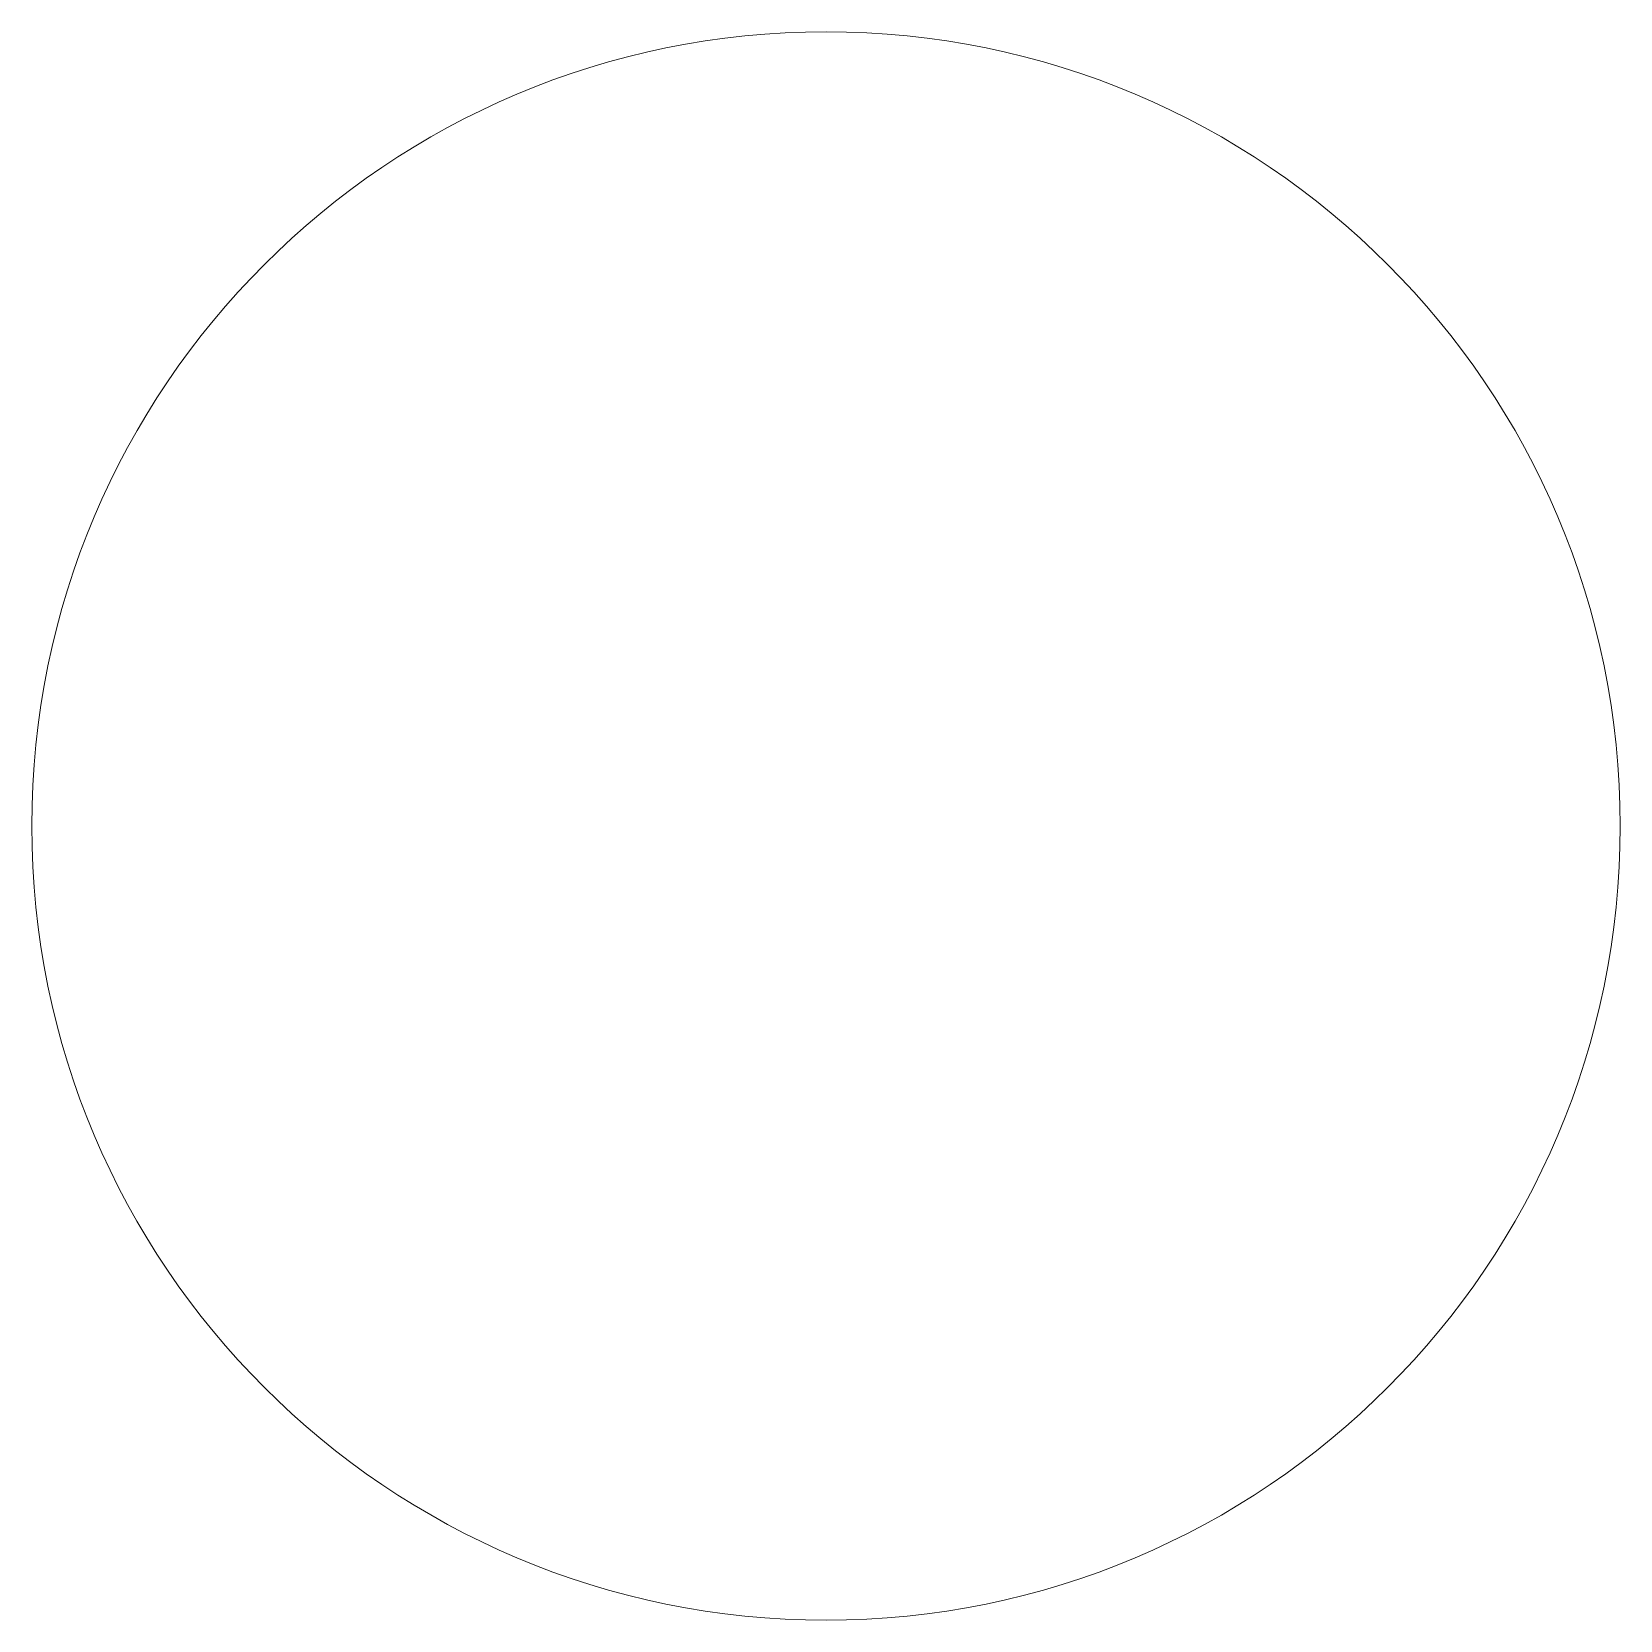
# Model space of a CAD drawing. Header units: millimetres. Extents: x -288 to 276, y -577 to 587.
# Drawn here: x 216.76 to 236.76, y 403.05 to 423.05 of the extents above; entities that cross this region are included whole.
import ezdxf

# ---------------------------------------------------------------- set-up
doc = ezdxf.new("R2010")
doc.units = ezdxf.units.MM
doc.header["$MEASUREMENT"] = 0
doc.layers.add('3mm Endcaps', color=7, linetype='Continuous')

msp = doc.modelspace()

# ---------------------------------------------------------------- linework, layer by layer
at = {"layer": '3mm Endcaps', "color": 230, "lineweight": 9}
msp.add_open_spline([(236.7561, 413.0516), (236.7561, 413.0516), (236.7529, 413.3098), (236.7529, 413.3098), (236.7529, 413.3098), (236.7529, 413.3098), (236.7431, 413.5663), (236.7431, 413.5663), (236.7431, 413.5663), (236.7431, 413.5663), (236.727, 413.8211), (236.727, 413.8211), (236.727, 413.8211), (236.727, 413.8211), (236.7045, 414.0741), (236.7045, 414.0741), (236.7045, 414.0741), (236.7045, 414.0741), (236.6758, 414.3253), (236.6758, 414.3253), (236.6758, 414.3253), (236.6758, 414.3253), (236.6409, 414.5746), (236.6409, 414.5746), (236.6409, 414.5746), (236.6409, 414.5746), (236.6, 414.8218), (236.6, 414.8218), (236.6, 414.8218), (236.6, 414.8218), (236.553, 415.067), (236.553, 415.067), (236.553, 415.067), (236.553, 415.067), (236.5001, 415.31), (236.5001, 415.31), (236.5001, 415.31), (236.5001, 415.31), (236.4413, 415.5508), (236.4413, 415.5508), (236.4413, 415.5508), (236.4413, 415.5508), (236.3768, 415.7893), (236.3768, 415.7893), (236.3768, 415.7893), (236.3768, 415.7893), (236.3066, 416.0254), (236.3066, 416.0254), (236.3066, 416.0254), (236.3066, 416.0254), (236.2307, 416.259), (236.2307, 416.259), (236.2307, 416.259), (236.2307, 416.259), (236.1494, 416.49), (236.1494, 416.49), (236.1494, 416.49), (236.1494, 416.49), (236.0625, 416.7184), (236.0625, 416.7184), (236.0625, 416.7184), (236.0625, 416.7184), (235.9703, 416.9441), (235.9703, 416.9441), (235.9703, 416.9441), (235.9703, 416.9441), (235.8728, 417.167), (235.8728, 417.167), (235.8728, 417.167), (235.8728, 417.167), (235.7701, 417.3871), (235.7701, 417.3871), (235.7701, 417.3871), (235.7701, 417.3871), (235.6622, 417.6042), (235.6622, 417.6042), (235.6622, 417.6042), (235.6622, 417.6042), (235.5492, 417.8183), (235.5492, 417.8183), (235.5492, 417.8183), (235.5492, 417.8183), (235.4313, 418.0292), (235.4313, 418.0292), (235.4313, 418.0292), (235.4313, 418.0292), (235.3084, 418.237), (235.3084, 418.237), (235.3084, 418.237), (235.3084, 418.237), (235.1808, 418.4416), (235.1808, 418.4416), (235.1808, 418.4416), (235.1808, 418.4416), (235.0483, 418.6428), (235.0483, 418.6428), (235.0483, 418.6428), (235.0483, 418.6428), (234.9112, 418.8405), (234.9112, 418.8405), (234.9112, 418.8405), (234.9112, 418.8405), (234.7695, 419.0348), (234.7695, 419.0348), (234.7695, 419.0348), (234.7695, 419.0348), (234.6233, 419.2255), (234.6233, 419.2255), (234.6233, 419.2255), (234.6233, 419.2255), (234.4727, 419.4126), (234.4727, 419.4126), (234.4727, 419.4126), (234.4727, 419.4126), (234.3177, 419.5959), (234.3177, 419.5959), (234.3177, 419.5959), (234.3177, 419.5959), (234.1584, 419.7754), (234.1584, 419.7754), (234.1584, 419.7754), (234.1584, 419.7754), (233.9949, 419.9511), (233.9949, 419.9511), (233.9949, 419.9511), (233.9949, 419.9511), (233.8272, 420.1227), (233.8272, 420.1227), (233.8272, 420.1227), (233.8272, 420.1227), (233.6556, 420.2904), (233.6556, 420.2904), (233.6556, 420.2904), (233.6556, 420.2904), (233.48, 420.4538), (233.48, 420.4538), (233.48, 420.4538), (233.48, 420.4538), (233.3004, 420.6131), (233.3004, 420.6131), (233.3004, 420.6131), (233.3004, 420.6131), (233.1171, 420.7682), (233.1171, 420.7682), (233.1171, 420.7682), (233.1171, 420.7682), (232.9301, 420.9188), (232.9301, 420.9188), (232.9301, 420.9188), (232.9301, 420.9188), (232.7394, 421.065), (232.7394, 421.065), (232.7394, 421.065), (232.7394, 421.065), (232.5451, 421.2067), (232.5451, 421.2067), (232.5451, 421.2067), (232.5451, 421.2067), (232.3473, 421.3438), (232.3473, 421.3438), (232.3473, 421.3438), (232.3473, 421.3438), (232.1461, 421.4763), (232.1461, 421.4763), (232.1461, 421.4763), (232.1461, 421.4763), (231.9416, 421.6039), (231.9416, 421.6039), (231.9416, 421.6039), (231.9416, 421.6039), (231.7338, 421.7268), (231.7338, 421.7268), (231.7338, 421.7268), (231.7338, 421.7268), (231.5228, 421.8447), (231.5228, 421.8447), (231.5228, 421.8447), (231.5228, 421.8447), (231.3087, 421.9577), (231.3087, 421.9577), (231.3087, 421.9577), (231.3087, 421.9577), (231.0916, 422.0656), (231.0916, 422.0656), (231.0916, 422.0656), (231.0916, 422.0656), (230.8716, 422.1683), (230.8716, 422.1683), (230.8716, 422.1683), (230.8716, 422.1683), (230.6487, 422.2658), (230.6487, 422.2658), (230.6487, 422.2658), (230.6487, 422.2658), (230.423, 422.358), (230.423, 422.358), (230.423, 422.358), (230.423, 422.358), (230.1946, 422.4449), (230.1946, 422.4449), (230.1946, 422.4449), (230.1946, 422.4449), (229.9635, 422.5262), (229.9635, 422.5262), (229.9635, 422.5262), (229.9635, 422.5262), (229.7299, 422.6021), (229.7299, 422.6021), (229.7299, 422.6021), (229.7299, 422.6021), (229.4938, 422.6723), (229.4938, 422.6723), (229.4938, 422.6723), (229.4938, 422.6723), (229.2554, 422.7368), (229.2554, 422.7368), (229.2554, 422.7368), (229.2554, 422.7368), (229.0146, 422.7956), (229.0146, 422.7956), (229.0146, 422.7956), (229.0146, 422.7956), (228.7716, 422.8485), (228.7716, 422.8485), (228.7716, 422.8485), (228.7716, 422.8485), (228.5264, 422.8955), (228.5264, 422.8955), (228.5264, 422.8955), (228.5264, 422.8955), (228.2791, 422.9364), (228.2791, 422.9364), (228.2791, 422.9364), (228.2791, 422.9364), (228.0299, 422.9713), (228.0299, 422.9713), (228.0299, 422.9713), (228.0299, 422.9713), (227.7787, 423), (227.7787, 423), (227.7787, 423), (227.7787, 423), (227.5256, 423.0225), (227.5256, 423.0225), (227.5256, 423.0225), (227.5256, 423.0225), (227.2708, 423.0386), (227.2708, 423.0386), (227.2708, 423.0386), (227.2708, 423.0386), (227.0144, 423.0484), (227.0144, 423.0484), (227.0144, 423.0484), (227.0144, 423.0484), (226.7562, 423.0516), (226.7562, 423.0516), (226.7562, 423.0516), (226.7562, 423.0516), (226.4981, 423.0484), (226.4981, 423.0484), (226.4981, 423.0484), (226.4981, 423.0484), (226.2416, 423.0386), (226.2416, 423.0386), (226.2416, 423.0386), (226.2416, 423.0386), (225.9868, 423.0225), (225.9868, 423.0225), (225.9868, 423.0225), (225.9868, 423.0225), (225.7338, 423), (225.7338, 423), (225.7338, 423), (225.7338, 423), (225.4826, 422.9713), (225.4826, 422.9713), (225.4826, 422.9713), (225.4826, 422.9713), (225.2333, 422.9364), (225.2333, 422.9364), (225.2333, 422.9364), (225.2333, 422.9364), (224.9861, 422.8955), (224.9861, 422.8955), (224.9861, 422.8955), (224.9861, 422.8955), (224.7409, 422.8485), (224.7409, 422.8485), (224.7409, 422.8485), (224.7409, 422.8485), (224.4979, 422.7956), (224.4979, 422.7956), (224.4979, 422.7956), (224.4979, 422.7956), (224.2571, 422.7368), (224.2571, 422.7368), (224.2571, 422.7368), (224.2571, 422.7368), (224.0186, 422.6723), (224.0186, 422.6723), (224.0186, 422.6723), (224.0186, 422.6723), (223.7825, 422.6021), (223.7825, 422.6021), (223.7825, 422.6021), (223.7825, 422.6021), (223.5489, 422.5262), (223.5489, 422.5262), (223.5489, 422.5262), (223.5489, 422.5262), (223.3179, 422.4449), (223.3179, 422.4449), (223.3179, 422.4449), (223.3179, 422.4449), (223.0895, 422.358), (223.0895, 422.358), (223.0895, 422.358), (223.0895, 422.358), (222.8638, 422.2658), (222.8638, 422.2658), (222.8638, 422.2658), (222.8638, 422.2658), (222.6409, 422.1683), (222.6409, 422.1683), (222.6409, 422.1683), (222.6409, 422.1683), (222.4208, 422.0656), (222.4208, 422.0656), (222.4208, 422.0656), (222.4208, 422.0656), (222.2037, 421.9577), (222.2037, 421.9577), (222.2037, 421.9577), (222.2037, 421.9577), (221.9896, 421.8447), (221.9896, 421.8447), (221.9896, 421.8447), (221.9896, 421.8447), (221.7787, 421.7268), (221.7787, 421.7268), (221.7787, 421.7268), (221.7787, 421.7268), (221.5709, 421.6039), (221.5709, 421.6039), (221.5709, 421.6039), (221.5709, 421.6039), (221.3663, 421.4763), (221.3663, 421.4763), (221.3663, 421.4763), (221.3663, 421.4763), (221.1651, 421.3438), (221.1651, 421.3438), (221.1651, 421.3438), (221.1651, 421.3438), (220.9673, 421.2067), (220.9673, 421.2067), (220.9673, 421.2067), (220.9673, 421.2067), (220.7731, 421.065), (220.7731, 421.065), (220.7731, 421.065), (220.7731, 421.065), (220.5824, 420.9188), (220.5824, 420.9188), (220.5824, 420.9188), (220.5824, 420.9188), (220.3953, 420.7682), (220.3953, 420.7682), (220.3953, 420.7682), (220.3953, 420.7682), (220.212, 420.6132), (220.212, 420.6132), (220.212, 420.6132), (220.212, 420.6132), (220.0324, 420.4539), (220.0324, 420.4539), (220.0324, 420.4539), (220.0324, 420.4539), (219.8568, 420.2904), (219.8568, 420.2904), (219.8568, 420.2904), (219.8568, 420.2904), (219.6851, 420.1227), (219.6851, 420.1227), (219.6851, 420.1227), (219.6851, 420.1227), (219.5175, 419.9511), (219.5175, 419.9511), (219.5175, 419.9511), (219.5175, 419.9511), (219.354, 419.7755), (219.354, 419.7755), (219.354, 419.7755), (219.354, 419.7755), (219.1947, 419.5959), (219.1947, 419.5959), (219.1947, 419.5959), (219.1947, 419.5959), (219.0397, 419.4126), (219.0397, 419.4126), (219.0397, 419.4126), (219.0397, 419.4126), (218.8891, 419.2256), (218.8891, 419.2256), (218.8891, 419.2256), (218.8891, 419.2256), (218.7429, 419.0349), (218.7429, 419.0349), (218.7429, 419.0349), (218.7429, 419.0349), (218.6012, 418.8406), (218.6012, 418.8406), (218.6012, 418.8406), (218.6012, 418.8406), (218.4641, 418.6428), (218.4641, 418.6428), (218.4641, 418.6428), (218.4641, 418.6428), (218.3316, 418.4416), (218.3316, 418.4416), (218.3316, 418.4416), (218.3316, 418.4416), (218.2039, 418.2371), (218.2039, 418.2371), (218.2039, 418.2371), (218.2039, 418.2371), (218.0811, 418.0293), (218.0811, 418.0293), (218.0811, 418.0293), (218.0811, 418.0293), (217.9632, 417.8183), (217.9632, 417.8183), (217.9632, 417.8183), (217.9632, 417.8183), (217.8502, 417.6042), (217.8502, 417.6042), (217.8502, 417.6042), (217.8502, 417.6042), (217.7423, 417.3871), (217.7423, 417.3871), (217.7423, 417.3871), (217.7423, 417.3871), (217.6396, 417.1671), (217.6396, 417.1671), (217.6396, 417.1671), (217.6396, 417.1671), (217.542, 416.9442), (217.542, 416.9442), (217.542, 416.9442), (217.542, 416.9442), (217.4498, 416.7185), (217.4498, 416.7185), (217.4498, 416.7185), (217.4498, 416.7185), (217.363, 416.4901), (217.363, 416.4901), (217.363, 416.4901), (217.363, 416.4901), (217.2816, 416.259), (217.2816, 416.259), (217.2816, 416.259), (217.2816, 416.259), (217.2058, 416.0254), (217.2058, 416.0254), (217.2058, 416.0254), (217.2058, 416.0254), (217.1355, 415.7893), (217.1355, 415.7893), (217.1355, 415.7893), (217.1355, 415.7893), (217.071, 415.5509), (217.071, 415.5509), (217.071, 415.5509), (217.071, 415.5509), (217.0123, 415.3101), (217.0123, 415.3101), (217.0123, 415.3101), (217.0123, 415.3101), (216.9593, 415.0671), (216.9593, 415.0671), (216.9593, 415.0671), (216.9593, 415.0671), (216.9124, 414.8219), (216.9124, 414.8219), (216.9124, 414.8219), (216.9124, 414.8219), (216.8714, 414.5746), (216.8714, 414.5746), (216.8714, 414.5746), (216.8714, 414.5746), (216.8365, 414.3254), (216.8365, 414.3254), (216.8365, 414.3254), (216.8365, 414.3254), (216.8078, 414.0742), (216.8078, 414.0742), (216.8078, 414.0742), (216.8078, 414.0742), (216.7853, 413.8211), (216.7853, 413.8211), (216.7853, 413.8211), (216.7853, 413.8211), (216.7692, 413.5663), (216.7692, 413.5663), (216.7692, 413.5663), (216.7692, 413.5663), (216.7594, 413.3099), (216.7594, 413.3099), (216.7594, 413.3099), (216.7594, 413.3099), (216.7561, 413.0517), (216.7561, 413.0517), (216.7561, 413.0517), (216.7561, 413.0517), (216.7594, 412.7936), (216.7594, 412.7936), (216.7594, 412.7936), (216.7594, 412.7936), (216.7692, 412.5371), (216.7692, 412.5371), (216.7692, 412.5371), (216.7692, 412.5371), (216.7853, 412.2823), (216.7853, 412.2823), (216.7853, 412.2823), (216.7853, 412.2823), (216.8078, 412.0293), (216.8078, 412.0293), (216.8078, 412.0293), (216.8078, 412.0293), (216.8365, 411.7781), (216.8365, 411.7781), (216.8365, 411.7781), (216.8365, 411.7781), (216.8714, 411.5288), (216.8714, 411.5288), (216.8714, 411.5288), (216.8714, 411.5288), (216.9123, 411.2816), (216.9123, 411.2816), (216.9123, 411.2816), (216.9123, 411.2816), (216.9593, 411.0364), (216.9593, 411.0364), (216.9593, 411.0364), (216.9593, 411.0364), (217.0122, 410.7934), (217.0122, 410.7934), (217.0122, 410.7934), (217.0122, 410.7934), (217.071, 410.5526), (217.071, 410.5526), (217.071, 410.5526), (217.071, 410.5526), (217.1355, 410.3141), (217.1355, 410.3141), (217.1355, 410.3141), (217.1355, 410.3141), (217.2057, 410.078), (217.2057, 410.078), (217.2057, 410.078), (217.2057, 410.078), (217.2816, 409.8444), (217.2816, 409.8444), (217.2816, 409.8444), (217.2816, 409.8444), (217.363, 409.6134), (217.363, 409.6134), (217.363, 409.6134), (217.363, 409.6134), (217.4498, 409.385), (217.4498, 409.385), (217.4498, 409.385), (217.4498, 409.385), (217.542, 409.1593), (217.542, 409.1593), (217.542, 409.1593), (217.542, 409.1593), (217.6395, 408.9364), (217.6395, 408.9364), (217.6395, 408.9364), (217.6395, 408.9364), (217.7423, 408.7163), (217.7423, 408.7163), (217.7423, 408.7163), (217.7423, 408.7163), (217.8502, 408.4992), (217.8502, 408.4992), (217.8502, 408.4992), (217.8502, 408.4992), (217.9631, 408.2851), (217.9631, 408.2851), (217.9631, 408.2851), (217.9631, 408.2851), (218.081, 408.0742), (218.081, 408.0742), (218.081, 408.0742), (218.081, 408.0742), (218.2039, 407.8664), (218.2039, 407.8664), (218.2039, 407.8664), (218.2039, 407.8664), (218.3316, 407.6618), (218.3316, 407.6618), (218.3316, 407.6618), (218.3316, 407.6618), (218.464, 407.4606), (218.464, 407.4606), (218.464, 407.4606), (218.464, 407.4606), (218.6011, 407.2628), (218.6011, 407.2628), (218.6011, 407.2628), (218.6011, 407.2628), (218.7428, 407.0686), (218.7428, 407.0686), (218.7428, 407.0686), (218.7428, 407.0686), (218.889, 406.8779), (218.889, 406.8779), (218.889, 406.8779), (218.889, 406.8779), (219.0397, 406.6908), (219.0397, 406.6908), (219.0397, 406.6908), (219.0397, 406.6908), (219.1947, 406.5075), (219.1947, 406.5075), (219.1947, 406.5075), (219.1947, 406.5075), (219.354, 406.3279), (219.354, 406.3279), (219.354, 406.3279), (219.354, 406.3279), (219.5175, 406.1523), (219.5175, 406.1523), (219.5175, 406.1523), (219.5175, 406.1523), (219.6851, 405.9806), (219.6851, 405.9806), (219.6851, 405.9806), (219.6851, 405.9806), (219.8568, 405.813), (219.8568, 405.813), (219.8568, 405.813), (219.8568, 405.813), (220.0324, 405.6495), (220.0324, 405.6495), (220.0324, 405.6495), (220.0324, 405.6495), (220.2119, 405.4902), (220.2119, 405.4902), (220.2119, 405.4902), (220.2119, 405.4902), (220.3952, 405.3352), (220.3952, 405.3352), (220.3952, 405.3352), (220.3952, 405.3352), (220.5823, 405.1846), (220.5823, 405.1846), (220.5823, 405.1846), (220.5823, 405.1846), (220.773, 405.0384), (220.773, 405.0384), (220.773, 405.0384), (220.773, 405.0384), (220.9673, 404.8967), (220.9673, 404.8967), (220.9673, 404.8967), (220.9673, 404.8967), (221.1651, 404.7596), (221.1651, 404.7596), (221.1651, 404.7596), (221.1651, 404.7596), (221.3663, 404.6271), (221.3663, 404.6271), (221.3663, 404.6271), (221.3663, 404.6271), (221.5708, 404.4994), (221.5708, 404.4994), (221.5708, 404.4994), (221.5708, 404.4994), (221.7786, 404.3766), (221.7786, 404.3766), (221.7786, 404.3766), (221.7786, 404.3766), (221.9896, 404.2587), (221.9896, 404.2587), (221.9896, 404.2587), (221.9896, 404.2587), (222.2037, 404.1457), (222.2037, 404.1457), (222.2037, 404.1457), (222.2037, 404.1457), (222.4208, 404.0378), (222.4208, 404.0378), (222.4208, 404.0378), (222.4208, 404.0378), (222.6408, 403.9351), (222.6408, 403.9351), (222.6408, 403.9351), (222.6408, 403.9351), (222.8637, 403.8375), (222.8637, 403.8375), (222.8637, 403.8375), (222.8637, 403.8375), (223.0894, 403.7453), (223.0894, 403.7453), (223.0894, 403.7453), (223.0894, 403.7453), (223.3178, 403.6585), (223.3178, 403.6585), (223.3178, 403.6585), (223.3178, 403.6585), (223.5489, 403.5771), (223.5489, 403.5771), (223.5489, 403.5771), (223.5489, 403.5771), (223.7825, 403.5013), (223.7825, 403.5013), (223.7825, 403.5013), (223.7825, 403.5013), (224.0185, 403.431), (224.0185, 403.431), (224.0185, 403.431), (224.0185, 403.431), (224.257, 403.3665), (224.257, 403.3665), (224.257, 403.3665), (224.257, 403.3665), (224.4978, 403.3078), (224.4978, 403.3078), (224.4978, 403.3078), (224.4978, 403.3078), (224.7408, 403.2548), (224.7408, 403.2548), (224.7408, 403.2548), (224.7408, 403.2548), (224.986, 403.2079), (224.986, 403.2079), (224.986, 403.2079), (224.986, 403.2079), (225.2333, 403.1669), (225.2333, 403.1669), (225.2333, 403.1669), (225.2333, 403.1669), (225.4825, 403.132), (225.4825, 403.132), (225.4825, 403.132), (225.4825, 403.132), (225.7337, 403.1033), (225.7337, 403.1033), (225.7337, 403.1033), (225.7337, 403.1033), (225.9868, 403.0808), (225.9868, 403.0808), (225.9868, 403.0808), (225.9868, 403.0808), (226.2416, 403.0647), (226.2416, 403.0647), (226.2416, 403.0647), (226.2416, 403.0647), (226.498, 403.0549), (226.498, 403.0549), (226.498, 403.0549), (226.498, 403.0549), (226.7561, 403.0516), (226.7561, 403.0516), (226.7561, 403.0516), (226.7561, 403.0516), (227.0143, 403.0549), (227.0143, 403.0549), (227.0143, 403.0549), (227.0143, 403.0549), (227.2707, 403.0647), (227.2707, 403.0647), (227.2707, 403.0647), (227.2707, 403.0647), (227.5255, 403.0808), (227.5255, 403.0808), (227.5255, 403.0808), (227.5255, 403.0808), (227.7786, 403.1033), (227.7786, 403.1033), (227.7786, 403.1033), (227.7786, 403.1033), (228.0298, 403.132), (228.0298, 403.132), (228.0298, 403.132), (228.0298, 403.132), (228.279, 403.1669), (228.279, 403.1669), (228.279, 403.1669), (228.279, 403.1669), (228.5263, 403.2078), (228.5263, 403.2078), (228.5263, 403.2078), (228.5263, 403.2078), (228.7715, 403.2548), (228.7715, 403.2548), (228.7715, 403.2548), (228.7715, 403.2548), (229.0145, 403.3077), (229.0145, 403.3077), (229.0145, 403.3077), (229.0145, 403.3077), (229.2553, 403.3665), (229.2553, 403.3665), (229.2553, 403.3665), (229.2553, 403.3665), (229.4938, 403.431), (229.4938, 403.431), (229.4938, 403.431), (229.4938, 403.431), (229.7298, 403.5012), (229.7298, 403.5012), (229.7298, 403.5012), (229.7298, 403.5012), (229.9634, 403.5771), (229.9634, 403.5771), (229.9634, 403.5771), (229.9634, 403.5771), (230.1945, 403.6584), (230.1945, 403.6584), (230.1945, 403.6584), (230.1945, 403.6584), (230.4229, 403.7453), (230.4229, 403.7453), (230.4229, 403.7453), (230.4229, 403.7453), (230.6486, 403.8375), (230.6486, 403.8375), (230.6486, 403.8375), (230.6486, 403.8375), (230.8715, 403.935), (230.8715, 403.935), (230.8715, 403.935), (230.8715, 403.935), (231.0915, 404.0377), (231.0915, 404.0377), (231.0915, 404.0377), (231.0915, 404.0377), (231.3086, 404.1456), (231.3086, 404.1456), (231.3086, 404.1456), (231.3086, 404.1456), (231.5227, 404.2586), (231.5227, 404.2586), (231.5227, 404.2586), (231.5227, 404.2586), (231.7337, 404.3765), (231.7337, 404.3765), (231.7337, 404.3765), (231.7337, 404.3765), (231.9415, 404.4994), (231.9415, 404.4994), (231.9415, 404.4994), (231.9415, 404.4994), (232.146, 404.627), (232.146, 404.627), (232.146, 404.627), (232.146, 404.627), (232.3472, 404.7595), (232.3472, 404.7595), (232.3472, 404.7595), (232.3472, 404.7595), (232.545, 404.8966), (232.545, 404.8966), (232.545, 404.8966), (232.545, 404.8966), (232.7393, 405.0383), (232.7393, 405.0383), (232.7393, 405.0383), (232.7393, 405.0383), (232.93, 405.1845), (232.93, 405.1845), (232.93, 405.1845), (232.93, 405.1845), (233.1171, 405.3351), (233.1171, 405.3351), (233.1171, 405.3351), (233.1171, 405.3351), (233.3004, 405.4902), (233.3004, 405.4902), (233.3004, 405.4902), (233.3004, 405.4902), (233.4799, 405.6495), (233.4799, 405.6495), (233.4799, 405.6495), (233.4799, 405.6495), (233.6555, 405.8129), (233.6555, 405.8129), (233.6555, 405.8129), (233.6555, 405.8129), (233.8272, 405.9806), (233.8272, 405.9806), (233.8272, 405.9806), (233.8272, 405.9806), (233.9948, 406.1522), (233.9948, 406.1522), (233.9948, 406.1522), (233.9948, 406.1522), (234.1583, 406.3279), (234.1583, 406.3279), (234.1583, 406.3279), (234.1583, 406.3279), (234.3176, 406.5074), (234.3176, 406.5074), (234.3176, 406.5074), (234.3176, 406.5074), (234.4726, 406.6907), (234.4726, 406.6907), (234.4726, 406.6907), (234.4726, 406.6907), (234.6233, 406.8778), (234.6233, 406.8778), (234.6233, 406.8778), (234.6233, 406.8778), (234.7695, 407.0685), (234.7695, 407.0685), (234.7695, 407.0685), (234.7695, 407.0685), (234.9112, 407.2628), (234.9112, 407.2628), (234.9112, 407.2628), (234.9112, 407.2628), (235.0483, 407.4605), (235.0483, 407.4605), (235.0483, 407.4605), (235.0483, 407.4605), (235.1807, 407.6617), (235.1807, 407.6617), (235.1807, 407.6617), (235.1807, 407.6617), (235.3084, 407.8663), (235.3084, 407.8663), (235.3084, 407.8663), (235.3084, 407.8663), (235.4313, 408.0741), (235.4313, 408.0741), (235.4313, 408.0741), (235.4313, 408.0741), (235.5492, 408.285), (235.5492, 408.285), (235.5492, 408.285), (235.5492, 408.285), (235.6621, 408.4991), (235.6621, 408.4991), (235.6621, 408.4991), (235.6621, 408.4991), (235.77, 408.7162), (235.77, 408.7162), (235.77, 408.7162), (235.77, 408.7162), (235.8728, 408.9363), (235.8728, 408.9363), (235.8728, 408.9363), (235.8728, 408.9363), (235.9703, 409.1592), (235.9703, 409.1592), (235.9703, 409.1592), (235.9703, 409.1592), (236.0625, 409.3849), (236.0625, 409.3849), (236.0625, 409.3849), (236.0625, 409.3849), (236.1493, 409.6133), (236.1493, 409.6133), (236.1493, 409.6133), (236.1493, 409.6133), (236.2307, 409.8443), (236.2307, 409.8443), (236.2307, 409.8443), (236.2307, 409.8443), (236.3066, 410.0779), (236.3066, 410.0779), (236.3066, 410.0779), (236.3066, 410.0779), (236.3768, 410.314), (236.3768, 410.314), (236.3768, 410.314), (236.3768, 410.314), (236.4413, 410.5525), (236.4413, 410.5525), (236.4413, 410.5525), (236.4413, 410.5525), (236.5001, 410.7933), (236.5001, 410.7933), (236.5001, 410.7933), (236.5001, 410.7933), (236.553, 411.0363), (236.553, 411.0363), (236.553, 411.0363), (236.553, 411.0363), (236.6, 411.2815), (236.6, 411.2815), (236.6, 411.2815), (236.6, 411.2815), (236.6409, 411.5287), (236.6409, 411.5287), (236.6409, 411.5287), (236.6409, 411.5287), (236.6758, 411.778), (236.6758, 411.778), (236.6758, 411.778), (236.6758, 411.778), (236.7045, 412.0292), (236.7045, 412.0292), (236.7045, 412.0292), (236.7045, 412.0292), (236.727, 412.2822), (236.727, 412.2822), (236.727, 412.2822), (236.727, 412.2822), (236.7431, 412.537), (236.7431, 412.537), (236.7431, 412.537), (236.7431, 412.537), (236.7529, 412.7935), (236.7529, 412.7935), (236.7529, 412.7935), (236.7529, 412.7935), (236.7561, 413.0516), (236.7561, 413.0516)], degree=3, knots=[0, 0, 0, 0, 0.0038911, 0.0038911, 0.0038911, 0.0038911, 0.0077821, 0.0077821, 0.0077821, 0.0077821, 0.0116732, 0.0116732, 0.0116732, 0.0116732, 0.0155642, 0.0155642, 0.0155642, 0.0155642, 0.0194553, 0.0194553, 0.0194553, 0.0194553, 0.0233463, 0.0233463, 0.0233463, 0.0233463, 0.0272374, 0.0272374, 0.0272374, 0.0272374, 0.0311284, 0.0311284, 0.0311284, 0.0311284, 0.0350195, 0.0350195, 0.0350195, 0.0350195, 0.0389105, 0.0389105, 0.0389105, 0.0389105, 0.0428016, 0.0428016, 0.0428016, 0.0428016, 0.0466926, 0.0466926, 0.0466926, 0.0466926, 0.0505837, 0.0505837, 0.0505837, 0.0505837, 0.0544747, 0.0544747, 0.0544747, 0.0544747, 0.0583658, 0.0583658, 0.0583658, 0.0583658, 0.0622568, 0.0622568, 0.0622568, 0.0622568, 0.0661479, 0.0661479, 0.0661479, 0.0661479, 0.0700389, 0.0700389, 0.0700389, 0.0700389, 0.07393, 0.07393, 0.07393, 0.07393, 0.077821, 0.077821, 0.077821, 0.077821, 0.0817121, 0.0817121, 0.0817121, 0.0817121, 0.0856031, 0.0856031, 0.0856031, 0.0856031, 0.0894942, 0.0894942, 0.0894942, 0.0894942, 0.0933852, 0.0933852, 0.0933852, 0.0933852, 0.0972763, 0.0972763, 0.0972763, 0.0972763, 0.1011673, 0.1011673, 0.1011673, 0.1011673, 0.1050584, 0.1050584, 0.1050584, 0.1050584, 0.1089494, 0.1089494, 0.1089494, 0.1089494, 0.1128405, 0.1128405, 0.1128405, 0.1128405, 0.1167315, 0.1167315, 0.1167315, 0.1167315, 0.1206226, 0.1206226, 0.1206226, 0.1206226, 0.1245136, 0.1245136, 0.1245136, 0.1245136, 0.1284047, 0.1284047, 0.1284047, 0.1284047, 0.1322957, 0.1322957, 0.1322957, 0.1322957, 0.1361868, 0.1361868, 0.1361868, 0.1361868, 0.1400778, 0.1400778, 0.1400778, 0.1400778, 0.1439689, 0.1439689, 0.1439689, 0.1439689, 0.1478599, 0.1478599, 0.1478599, 0.1478599, 0.151751, 0.151751, 0.151751, 0.151751, 0.155642, 0.155642, 0.155642, 0.155642, 0.1595331, 0.1595331, 0.1595331, 0.1595331, 0.1634241, 0.1634241, 0.1634241, 0.1634241, 0.1673152, 0.1673152, 0.1673152, 0.1673152, 0.1712062, 0.1712062, 0.1712062, 0.1712062, 0.1750973, 0.1750973, 0.1750973, 0.1750973, 0.1789883, 0.1789883, 0.1789883, 0.1789883, 0.1828794, 0.1828794, 0.1828794, 0.1828794, 0.1867704, 0.1867704, 0.1867704, 0.1867704, 0.1906615, 0.1906615, 0.1906615, 0.1906615, 0.1945525, 0.1945525, 0.1945525, 0.1945525, 0.1984436, 0.1984436, 0.1984436, 0.1984436, 0.2023346, 0.2023346, 0.2023346, 0.2023346, 0.2062257, 0.2062257, 0.2062257, 0.2062257, 0.2101167, 0.2101167, 0.2101167, 0.2101167, 0.2140078, 0.2140078, 0.2140078, 0.2140078, 0.2178988, 0.2178988, 0.2178988, 0.2178988, 0.2217899, 0.2217899, 0.2217899, 0.2217899, 0.2256809, 0.2256809, 0.2256809, 0.2256809, 0.229572, 0.229572, 0.229572, 0.229572, 0.233463, 0.233463, 0.233463, 0.233463, 0.2373541, 0.2373541, 0.2373541, 0.2373541, 0.2412451, 0.2412451, 0.2412451, 0.2412451, 0.2451362, 0.2451362, 0.2451362, 0.2451362, 0.2490272, 0.2490272, 0.2490272, 0.2490272, 0.2529183, 0.2529183, 0.2529183, 0.2529183, 0.2568093, 0.2568093, 0.2568093, 0.2568093, 0.2607004, 0.2607004, 0.2607004, 0.2607004, 0.2645914, 0.2645914, 0.2645914, 0.2645914, 0.2684825, 0.2684825, 0.2684825, 0.2684825, 0.2723735, 0.2723735, 0.2723735, 0.2723735, 0.2762646, 0.2762646, 0.2762646, 0.2762646, 0.2801556, 0.2801556, 0.2801556, 0.2801556, 0.2840467, 0.2840467, 0.2840467, 0.2840467, 0.2879377, 0.2879377, 0.2879377, 0.2879377, 0.2918288, 0.2918288, 0.2918288, 0.2918288, 0.2957198, 0.2957198, 0.2957198, 0.2957198, 0.2996109, 0.2996109, 0.2996109, 0.2996109, 0.3035019, 0.3035019, 0.3035019, 0.3035019, 0.307393, 0.307393, 0.307393, 0.307393, 0.311284, 0.311284, 0.311284, 0.311284, 0.3151751, 0.3151751, 0.3151751, 0.3151751, 0.3190661, 0.3190661, 0.3190661, 0.3190661, 0.3229572, 0.3229572, 0.3229572, 0.3229572, 0.3268482, 0.3268482, 0.3268482, 0.3268482, 0.3307393, 0.3307393, 0.3307393, 0.3307393, 0.3346304, 0.3346304, 0.3346304, 0.3346304, 0.3385214, 0.3385214, 0.3385214, 0.3385214, 0.3424125, 0.3424125, 0.3424125, 0.3424125, 0.3463035, 0.3463035, 0.3463035, 0.3463035, 0.3501946, 0.3501946, 0.3501946, 0.3501946, 0.3540856, 0.3540856, 0.3540856, 0.3540856, 0.3579767, 0.3579767, 0.3579767, 0.3579767, 0.3618677, 0.3618677, 0.3618677, 0.3618677, 0.3657588, 0.3657588, 0.3657588, 0.3657588, 0.3696498, 0.3696498, 0.3696498, 0.3696498, 0.3735409, 0.3735409, 0.3735409, 0.3735409, 0.3774319, 0.3774319, 0.3774319, 0.3774319, 0.381323, 0.381323, 0.381323, 0.381323, 0.385214, 0.385214, 0.385214, 0.385214, 0.3891051, 0.3891051, 0.3891051, 0.3891051, 0.3929961, 0.3929961, 0.3929961, 0.3929961, 0.3968872, 0.3968872, 0.3968872, 0.3968872, 0.4007782, 0.4007782, 0.4007782, 0.4007782, 0.4046693, 0.4046693, 0.4046693, 0.4046693, 0.4085603, 0.4085603, 0.4085603, 0.4085603, 0.4124514, 0.4124514, 0.4124514, 0.4124514, 0.4163424, 0.4163424, 0.4163424, 0.4163424, 0.4202335, 0.4202335, 0.4202335, 0.4202335, 0.4241245, 0.4241245, 0.4241245, 0.4241245, 0.4280156, 0.4280156, 0.4280156, 0.4280156, 0.4319066, 0.4319066, 0.4319066, 0.4319066, 0.4357977, 0.4357977, 0.4357977, 0.4357977, 0.4396887, 0.4396887, 0.4396887, 0.4396887, 0.4435798, 0.4435798, 0.4435798, 0.4435798, 0.4474708, 0.4474708, 0.4474708, 0.4474708, 0.4513619, 0.4513619, 0.4513619, 0.4513619, 0.4552529, 0.4552529, 0.4552529, 0.4552529, 0.459144, 0.459144, 0.459144, 0.459144, 0.463035, 0.463035, 0.463035, 0.463035, 0.4669261, 0.4669261, 0.4669261, 0.4669261, 0.4708171, 0.4708171, 0.4708171, 0.4708171, 0.4747082, 0.4747082, 0.4747082, 0.4747082, 0.4785992, 0.4785992, 0.4785992, 0.4785992, 0.4824903, 0.4824903, 0.4824903, 0.4824903, 0.4863813, 0.4863813, 0.4863813, 0.4863813, 0.4902724, 0.4902724, 0.4902724, 0.4902724, 0.4941634, 0.4941634, 0.4941634, 0.4941634, 0.4980545, 0.4980545, 0.4980545, 0.4980545, 0.5019455, 0.5019455, 0.5019455, 0.5019455, 0.5058366, 0.5058366, 0.5058366, 0.5058366, 0.5097276, 0.5097276, 0.5097276, 0.5097276, 0.5136187, 0.5136187, 0.5136187, 0.5136187, 0.5175097, 0.5175097, 0.5175097, 0.5175097, 0.5214008, 0.5214008, 0.5214008, 0.5214008, 0.5252918, 0.5252918, 0.5252918, 0.5252918, 0.5291829, 0.5291829, 0.5291829, 0.5291829, 0.5330739, 0.5330739, 0.5330739, 0.5330739, 0.536965, 0.536965, 0.536965, 0.536965, 0.540856, 0.540856, 0.540856, 0.540856, 0.5447471, 0.5447471, 0.5447471, 0.5447471, 0.5486381, 0.5486381, 0.5486381, 0.5486381, 0.5525292, 0.5525292, 0.5525292, 0.5525292, 0.5564202, 0.5564202, 0.5564202, 0.5564202, 0.5603113, 0.5603113, 0.5603113, 0.5603113, 0.5642023, 0.5642023, 0.5642023, 0.5642023, 0.5680934, 0.5680934, 0.5680934, 0.5680934, 0.5719844, 0.5719844, 0.5719844, 0.5719844, 0.5758755, 0.5758755, 0.5758755, 0.5758755, 0.5797665, 0.5797665, 0.5797665, 0.5797665, 0.5836576, 0.5836576, 0.5836576, 0.5836576, 0.5875486, 0.5875486, 0.5875486, 0.5875486, 0.5914397, 0.5914397, 0.5914397, 0.5914397, 0.5953307, 0.5953307, 0.5953307, 0.5953307, 0.5992218, 0.5992218, 0.5992218, 0.5992218, 0.6031128, 0.6031128, 0.6031128, 0.6031128, 0.6070039, 0.6070039, 0.6070039, 0.6070039, 0.6108949, 0.6108949, 0.6108949, 0.6108949, 0.614786, 0.614786, 0.614786, 0.614786, 0.618677, 0.618677, 0.618677, 0.618677, 0.6225681, 0.6225681, 0.6225681, 0.6225681, 0.6264591, 0.6264591, 0.6264591, 0.6264591, 0.6303502, 0.6303502, 0.6303502, 0.6303502, 0.6342412, 0.6342412, 0.6342412, 0.6342412, 0.6381323, 0.6381323, 0.6381323, 0.6381323, 0.6420233, 0.6420233, 0.6420233, 0.6420233, 0.6459144, 0.6459144, 0.6459144, 0.6459144, 0.6498054, 0.6498054, 0.6498054, 0.6498054, 0.6536965, 0.6536965, 0.6536965, 0.6536965, 0.6575875, 0.6575875, 0.6575875, 0.6575875, 0.6614786, 0.6614786, 0.6614786, 0.6614786, 0.6653696, 0.6653696, 0.6653696, 0.6653696, 0.6692607, 0.6692607, 0.6692607, 0.6692607, 0.6731518, 0.6731518, 0.6731518, 0.6731518, 0.6770428, 0.6770428, 0.6770428, 0.6770428, 0.6809339, 0.6809339, 0.6809339, 0.6809339, 0.6848249, 0.6848249, 0.6848249, 0.6848249, 0.688716, 0.688716, 0.688716, 0.688716, 0.692607, 0.692607, 0.692607, 0.692607, 0.6964981, 0.6964981, 0.6964981, 0.6964981, 0.7003891, 0.7003891, 0.7003891, 0.7003891, 0.7042802, 0.7042802, 0.7042802, 0.7042802, 0.7081712, 0.7081712, 0.7081712, 0.7081712, 0.7120623, 0.7120623, 0.7120623, 0.7120623, 0.7159533, 0.7159533, 0.7159533, 0.7159533, 0.7198444, 0.7198444, 0.7198444, 0.7198444, 0.7237354, 0.7237354, 0.7237354, 0.7237354, 0.7276265, 0.7276265, 0.7276265, 0.7276265, 0.7315175, 0.7315175, 0.7315175, 0.7315175, 0.7354086, 0.7354086, 0.7354086, 0.7354086, 0.7392996, 0.7392996, 0.7392996, 0.7392996, 0.7431907, 0.7431907, 0.7431907, 0.7431907, 0.7470817, 0.7470817, 0.7470817, 0.7470817, 0.7509728, 0.7509728, 0.7509728, 0.7509728, 0.7548638, 0.7548638, 0.7548638, 0.7548638, 0.7587549, 0.7587549, 0.7587549, 0.7587549, 0.7626459, 0.7626459, 0.7626459, 0.7626459, 0.766537, 0.766537, 0.766537, 0.766537, 0.770428, 0.770428, 0.770428, 0.770428, 0.7743191, 0.7743191, 0.7743191, 0.7743191, 0.7782101, 0.7782101, 0.7782101, 0.7782101, 0.7821012, 0.7821012, 0.7821012, 0.7821012, 0.7859922, 0.7859922, 0.7859922, 0.7859922, 0.7898833, 0.7898833, 0.7898833, 0.7898833, 0.7937743, 0.7937743, 0.7937743, 0.7937743, 0.7976654, 0.7976654, 0.7976654, 0.7976654, 0.8015564, 0.8015564, 0.8015564, 0.8015564, 0.8054475, 0.8054475, 0.8054475, 0.8054475, 0.8093385, 0.8093385, 0.8093385, 0.8093385, 0.8132296, 0.8132296, 0.8132296, 0.8132296, 0.8171206, 0.8171206, 0.8171206, 0.8171206, 0.8210117, 0.8210117, 0.8210117, 0.8210117, 0.8249027, 0.8249027, 0.8249027, 0.8249027, 0.8287938, 0.8287938, 0.8287938, 0.8287938, 0.8326848, 0.8326848, 0.8326848, 0.8326848, 0.8365759, 0.8365759, 0.8365759, 0.8365759, 0.8404669, 0.8404669, 0.8404669, 0.8404669, 0.844358, 0.844358, 0.844358, 0.844358, 0.848249, 0.848249, 0.848249, 0.848249, 0.8521401, 0.8521401, 0.8521401, 0.8521401, 0.8560311, 0.8560311, 0.8560311, 0.8560311, 0.8599222, 0.8599222, 0.8599222, 0.8599222, 0.8638132, 0.8638132, 0.8638132, 0.8638132, 0.8677043, 0.8677043, 0.8677043, 0.8677043, 0.8715953, 0.8715953, 0.8715953, 0.8715953, 0.8754864, 0.8754864, 0.8754864, 0.8754864, 0.8793774, 0.8793774, 0.8793774, 0.8793774, 0.8832685, 0.8832685, 0.8832685, 0.8832685, 0.8871595, 0.8871595, 0.8871595, 0.8871595, 0.8910506, 0.8910506, 0.8910506, 0.8910506, 0.8949416, 0.8949416, 0.8949416, 0.8949416, 0.8988327, 0.8988327, 0.8988327, 0.8988327, 0.9027237, 0.9027237, 0.9027237, 0.9027237, 0.9066148, 0.9066148, 0.9066148, 0.9066148, 0.9105058, 0.9105058, 0.9105058, 0.9105058, 0.9143969, 0.9143969, 0.9143969, 0.9143969, 0.9182879, 0.9182879, 0.9182879, 0.9182879, 0.922179, 0.922179, 0.922179, 0.922179, 0.92607, 0.92607, 0.92607, 0.92607, 0.9299611, 0.9299611, 0.9299611, 0.9299611, 0.9338521, 0.9338521, 0.9338521, 0.9338521, 0.9377432, 0.9377432, 0.9377432, 0.9377432, 0.9416342, 0.9416342, 0.9416342, 0.9416342, 0.9455253, 0.9455253, 0.9455253, 0.9455253, 0.9494163, 0.9494163, 0.9494163, 0.9494163, 0.9533074, 0.9533074, 0.9533074, 0.9533074, 0.9571984, 0.9571984, 0.9571984, 0.9571984, 0.9610895, 0.9610895, 0.9610895, 0.9610895, 0.9649805, 0.9649805, 0.9649805, 0.9649805, 0.9688716, 0.9688716, 0.9688716, 0.9688716, 0.9727626, 0.9727626, 0.9727626, 0.9727626, 0.9766537, 0.9766537, 0.9766537, 0.9766537, 0.9805447, 0.9805447, 0.9805447, 0.9805447, 0.9844358, 0.9844358, 0.9844358, 0.9844358, 0.9883268, 0.9883268, 0.9883268, 0.9883268, 0.9922179, 0.9922179, 0.9922179, 0.9922179, 1, 1, 1, 1], dxfattribs=at)

doc.saveas('drawing.dxf')
